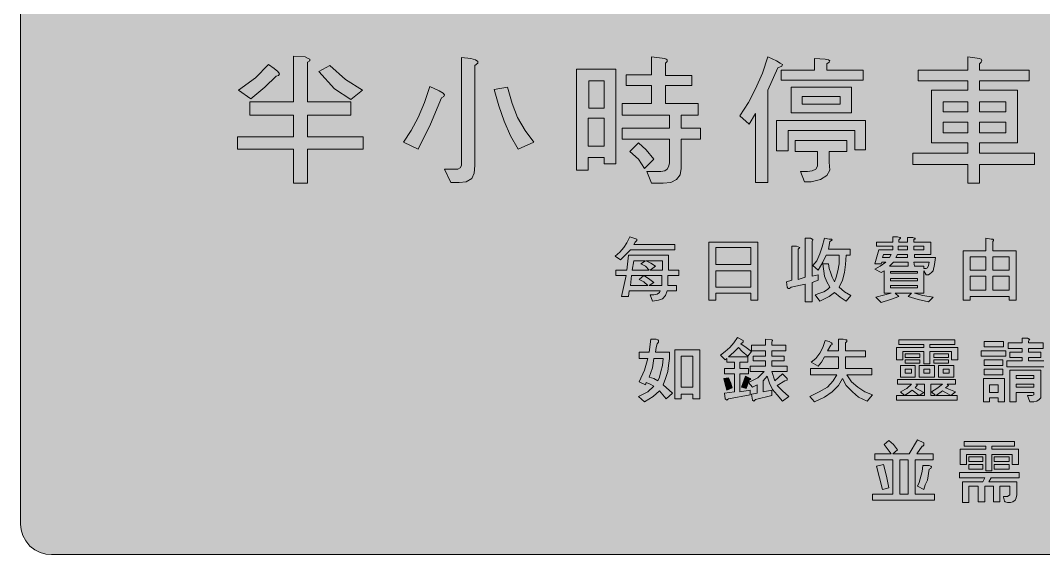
# Model space of a CAD drawing. Header units: metres. Extents: x 10 to 559, y 12 to 260.
# Drawn here: x 10.3 to 247.8, y 11.9 to 135.9 of the extents above; entities that cross this region are included whole.
import ezdxf

# ---------------------------------------------------------------- set-up
doc = ezdxf.new("R2010")
doc.units = ezdxf.units.M
doc.layers.add('FILL_BLACK_000000', color=7, linetype='Continuous', true_color=0x000000)
doc.layers.add('FILL_YELLOW_FFFF00', color=7, linetype='Continuous', true_color=0xffff00)

msp = doc.modelspace()

# ---------------------------------------------------------------- hatches: boundary and pattern name
at = {"layer": 'FILL_BLACK_000000', "true_color": 0x000000}
h = msp.add_hatch(color=7, dxfattribs=at)
h.dxf.hatch_style = 1
h.paths.add_polyline_path([(73.62, 127.62), (76.32, 127.44), (77.04, 127.08), (77.4, 126.9), (77.4, 126.54), (76.86, 126.18), (76.86, 117), (86.94, 117), (86.94, 113.94), (76.86, 113.94), (76.86, 108.9), (89.82, 108.9), (89.82, 106.02), (76.86, 106.02), (76.86, 98.1), (73.62, 98.1), (73.62, 106.02), (60.66, 106.02), (60.66, 108.9), (73.62, 108.9), (73.62, 113.94), (63.54, 113.94), (63.54, 117), (73.62, 117), (73.62, 127.62)])
h = msp.add_hatch(color=7, dxfattribs=at)
h.dxf.hatch_style = 1
h.paths.add_polyline_path([(115.92, 126.72), (116.46, 126.36), (116.46, 126), (115.74, 125.46), (115.74, 102.24), (115.56, 100.44), (115.02, 99.18), (113.76, 98.46), (112.14, 98.28), (110.16, 98.28), (108.72, 101.34), (111.78, 101.34), (112.32, 101.7), (112.68, 102.24), (112.68, 127.26), (114.84, 127.08), (115.92, 126.72)])
h = msp.add_hatch(color=7, dxfattribs=at)
h.dxf.hatch_style = 1
h.paths.add_polyline_path([(156.78, 120.78), (150.84, 120.78), (150.84, 123.3), (156.78, 123.3), (156.78, 127.44), (159.84, 127.08), (160.2, 126.9), (160.38, 126.72), (160.38, 126.36), (160.02, 126), (160.02, 123.12), (166.14, 123.12), (166.14, 120.78), (160.02, 120.78), (160.02, 116.64), (167.58, 116.64), (167.58, 113.94), (163.62, 113.94), (163.62, 110.88), (168.12, 110.88), (168.12, 108.36), (163.62, 108.36), (163.62, 101.52), (163.44, 100.08), (162.54, 99), (161.28, 98.28), (159.48, 98.1), (156.78, 98.1), (155.7, 100.8), (158.94, 100.8), (159.84, 100.98), (160.38, 101.34), (160.74, 101.88), (160.92, 102.78), (160.92, 108.36), (149.94, 108.36), (149.94, 110.88), (160.92, 110.88), (160.92, 113.94), (149.94, 113.94), (149.94, 116.64), (156.78, 116.64), (156.78, 120.78)])
h = msp.add_hatch(color=7, dxfattribs=at)
h.dxf.hatch_style = 1
h.paths.add_polyline_path([(186.66, 126), (187.2, 125.64), (187.02, 125.28), (186.12, 124.92), (183.78, 119.7), (183.78, 98.28), (180.9, 98.28), (180.9, 114.3), (179.46, 111.78), (177.3, 113.76), (179.28, 116.82), (180.9, 120.06), (182.52, 123.66), (183.78, 127.44), (185.76, 126.54), (186.66, 126)])
h = msp.add_hatch(color=7, dxfattribs=at)
h.dxf.hatch_style = 1
h.paths.add_polyline_path([(197.1, 126.9), (197.82, 126.72), (198.18, 126.54), (198, 126.18), (197.46, 125.82), (197.46, 124.38), (205.92, 124.38), (205.92, 122.04), (186.84, 122.04), (186.84, 124.38), (194.58, 124.38), (194.58, 127.08), (197.1, 126.9)])
h = msp.add_hatch(color=7, dxfattribs=at)
h.dxf.hatch_style = 1
h.paths.add_polyline_path([(233.46, 126.54), (233.28, 126.18), (232.92, 125.82), (232.92, 124.38), (244.44, 124.38), (244.44, 121.86), (232.92, 121.86), (232.92, 119.7), (241.74, 119.7), (241.74, 107.46), (232.92, 107.46), (232.92, 105.12), (245.7, 105.12), (245.7, 102.42), (232.92, 102.42), (232.92, 98.1), (230.22, 98.1), (230.22, 102.42), (217.44, 102.42), (217.44, 105.12), (230.22, 105.12), (230.22, 107.46), (221.76, 107.46), (221.76, 119.7), (230.22, 119.7), (230.22, 121.86), (218.7, 121.86), (218.7, 124.38), (230.22, 124.38), (230.22, 127.44), (232.92, 127.08), (233.28, 126.9), (233.46, 126.54)])
h.paths.add_polyline_path([(230.22, 114.66), (230.22, 117), (224.46, 117), (224.46, 114.66), (230.22, 114.66)], flags=16)
h.paths.add_polyline_path([(224.46, 109.8), (230.22, 109.8), (230.22, 112.32), (224.46, 112.32), (224.46, 109.8)], flags=16)
h.paths.add_polyline_path([(232.92, 117), (232.92, 114.66), (239.04, 114.66), (239.04, 117), (232.92, 117)], flags=16)
h.paths.add_polyline_path([(239.04, 112.32), (232.92, 112.32), (232.92, 109.8), (239.04, 109.8), (239.04, 112.32)], flags=16)
h = msp.add_hatch(color=7, dxfattribs=at)
h.dxf.hatch_style = 1
h.paths.add_polyline_path([(70.02, 124.02), (70.38, 123.48), (70.2, 123.12), (69.66, 122.94), (66.96, 120.42), (63.72, 117.72), (60.84, 119.7), (64.8, 122.58), (67.86, 125.64), (69.12, 124.74), (70.02, 124.02)])
h = msp.add_hatch(color=7, dxfattribs=at)
h.dxf.hatch_style = 1
h.paths.add_polyline_path([(85.68, 122.22), (89.64, 119.7), (86.94, 117.54), (83.16, 120.06), (79.56, 124.02), (82.08, 125.46), (85.68, 122.22)])
h = msp.add_hatch(color=7, dxfattribs=at)
h.dxf.hatch_style = 1
h.paths.add_polyline_path([(145.8, 102.6), (145.8, 104.04), (142.02, 104.04), (142.02, 101.16), (139.32, 101.16), (139.32, 124.56), (148.5, 124.56), (148.5, 102.6), (145.8, 102.6)])
h.paths.add_polyline_path([(142.2, 121.86), (142.2, 115.56), (145.8, 115.56), (145.8, 121.86), (142.2, 121.86)], flags=16)
h.paths.add_polyline_path([(145.8, 113.22), (142.02, 113.22), (142.02, 106.74), (145.8, 106.74), (145.8, 113.22)], flags=16)
h = msp.add_hatch(color=7, dxfattribs=at)
h.dxf.hatch_style = 1
h.paths.add_polyline_path([(100.98, 110.34), (102.6, 113.4), (104.04, 116.82), (105.3, 120.6), (107.46, 119.52), (108.36, 118.98), (108.72, 118.62), (108.54, 118.26), (108, 117.9), (105.48, 111.78), (102.6, 106.02), (99.18, 107.64), (100.98, 110.34)])
h = msp.add_hatch(color=7, dxfattribs=at)
h.dxf.hatch_style = 1
h.paths.add_polyline_path([(124.02, 109.08), (122.58, 112.5), (121.32, 116.1), (120.24, 119.88), (123.3, 120.42), (124.38, 116.64), (125.64, 113.4), (127.44, 110.34), (129.42, 107.64), (125.82, 106.02), (124.02, 109.08)])
h = msp.add_hatch(color=7, dxfattribs=at)
h.dxf.hatch_style = 1
h.paths.add_polyline_path([(203.22, 114.48), (189.18, 114.48), (189.18, 120.42), (203.22, 120.42), (203.22, 114.48)])
h.paths.add_polyline_path([(200.52, 118.26), (191.7, 118.26), (191.7, 116.46), (200.52, 116.46), (200.52, 118.26)], flags=16)
h = msp.add_hatch(color=7, dxfattribs=at)
h.dxf.hatch_style = 1
h.paths.add_polyline_path([(206.46, 112.68), (206.46, 105.84), (203.94, 105.84), (203.94, 110.34), (188.46, 110.34), (188.46, 105.66), (185.76, 105.66), (185.76, 112.68), (206.46, 112.68)])
h = msp.add_hatch(color=7, dxfattribs=at)
h.dxf.hatch_style = 1
h.paths.add_polyline_path([(155.52, 105.84), (157.32, 103.68), (155.16, 101.52), (153.72, 103.68), (151.74, 105.48), (153.72, 107.46), (155.52, 105.84)])
h = msp.add_hatch(color=7, dxfattribs=at)
h.dxf.hatch_style = 1
h.paths.add_polyline_path([(202.14, 108), (202.14, 105.48), (198, 105.48), (198, 102.96), (198.18, 101.16), (197.46, 99.9), (196.02, 99), (193.86, 98.46), (192.24, 98.46), (191.34, 100.8), (192.96, 100.8), (194.04, 100.98), (194.94, 101.34), (195.3, 102.06), (195.3, 105.48), (190.08, 105.48), (190.08, 108), (202.14, 108)])
h = msp.add_hatch(color=7, dxfattribs=at)
h.dxf.hatch_style = 1
h.paths.add_polyline_path([(149.4, 82.08), (150.3, 83.16), (151.02, 84.24), (151.74, 85.68), (153.36, 85.14), (153.36, 84.78), (153, 84.42), (152.64, 83.88), (162.18, 83.88), (162.18, 82.62), (151.92, 82.62), (149.58, 80.28), (148.32, 81.18), (149.4, 82.08)])
h = msp.add_hatch(color=7, dxfattribs=at)
h.dxf.hatch_style = 1
h.paths.add_polyline_path([(216.18, 85.5), (217.44, 85.5), (217.8, 85.32), (217.98, 85.32), (217.98, 85.14), (217.62, 85.14), (217.62, 84.42), (221.58, 84.42), (221.58, 81.54), (217.8, 81.54), (217.8, 80.82), (222.66, 80.82), (222.48, 79.2), (222.12, 77.76), (221.76, 77.4), (221.4, 77.04), (221.04, 76.86), (220.5, 76.86), (219.96, 77.76), (219.96, 72.54), (217.8, 72.54), (219.78, 72), (222.12, 71.64), (221.04, 70.56), (218.7, 71.1), (216.36, 71.82), (217.08, 72.54), (213.3, 72.54), (214.2, 71.82), (212.22, 71.1), (210.06, 70.38), (208.8, 71.64), (212.4, 72.54), (210.78, 72.54), (210.78, 77.76), (210.06, 77.4), (208.62, 78.12), (209.88, 78.84), (211.14, 79.74), (210.24, 79.74), (210.06, 79.38), (208.62, 79.38), (209.52, 82.62), (212.76, 82.62), (212.76, 83.52), (208.98, 83.52), (208.98, 84.42), (212.76, 84.42), (212.76, 85.68), (213.84, 85.68), (214.38, 85.5), (214.56, 85.5), (214.56, 85.32), (214.2, 84.96), (214.2, 84.42), (216.18, 84.42), (216.18, 85.5)])
h.paths.add_polyline_path([(210.6, 81.54), (210.42, 80.82), (212.04, 80.82), (212.4, 81.54), (210.6, 81.54)], flags=16)
h.paths.add_polyline_path([(216.18, 82.62), (216.18, 83.52), (214.02, 83.52), (214.02, 82.62), (216.18, 82.62)], flags=16)
h.paths.add_polyline_path([(216.18, 80.82), (216.18, 81.54), (213.84, 81.54), (213.48, 80.82), (216.18, 80.82)], flags=16)
h.paths.add_polyline_path([(217.62, 83.52), (217.62, 82.62), (219.96, 82.62), (219.96, 83.52), (217.62, 83.52)], flags=16)
h.paths.add_polyline_path([(218.52, 77.58), (212.22, 77.58), (212.22, 77.22), (218.52, 77.22), (218.52, 77.58)], flags=16)
h.paths.add_polyline_path([(216.36, 79.74), (212.94, 79.74), (212.04, 78.84), (216.36, 78.84), (216.36, 79.74)], flags=16)
h.paths.add_polyline_path([(220.86, 78.48), (221.04, 79.02), (221.22, 79.74), (217.62, 79.74), (217.8, 78.84), (219.96, 78.84), (219.96, 78.3), (220.5, 78.3), (220.86, 78.48)], flags=16)
h.paths.add_polyline_path([(212.22, 75.96), (212.22, 75.42), (218.52, 75.42), (218.52, 75.96), (212.22, 75.96)], flags=16)
h.paths.add_polyline_path([(218.52, 74.34), (212.22, 74.34), (212.22, 73.8), (218.52, 73.8), (218.52, 74.34)], flags=16)
h = msp.add_hatch(color=7, dxfattribs=at)
h.dxf.hatch_style = 1
h.paths.add_polyline_path([(181.44, 70.92), (179.82, 70.92), (179.82, 72.54), (171.72, 72.54), (171.72, 70.92), (170.1, 70.92), (170.1, 84.42), (181.44, 84.42), (181.44, 70.92)])
h.paths.add_polyline_path([(171.72, 77.76), (171.72, 73.98), (179.82, 73.98), (179.82, 77.76), (171.72, 77.76)], flags=16)
h.paths.add_polyline_path([(179.82, 83.16), (171.72, 83.16), (171.72, 79.2), (179.82, 79.2), (179.82, 83.16)], flags=16)
h = msp.add_hatch(color=7, dxfattribs=at)
h.dxf.hatch_style = 1
h.paths.add_polyline_path([(189.36, 75.6), (189.36, 83.52), (190.44, 83.52), (190.8, 83.34), (191.16, 83.16), (190.98, 82.98), (190.8, 82.8), (190.8, 75.78), (192.42, 76.32), (192.42, 85.32), (193.68, 85.32), (194.04, 85.14), (194.22, 85.14), (194.22, 84.96), (194.04, 84.6), (194.04, 76.5), (195.48, 76.86), (195.48, 75.6), (194.04, 75.06), (194.04, 70.56), (192.42, 70.56), (192.42, 74.7), (189.18, 73.98), (188.82, 73.62), (188.46, 73.62), (188.28, 73.98), (188.1, 75.24), (189.36, 75.6)])
h = msp.add_hatch(color=7, dxfattribs=at)
h.dxf.hatch_style = 1
h.paths.add_polyline_path([(195.12, 80.1), (195.84, 81.72), (196.38, 83.34), (196.92, 85.32), (198, 85.14), (198.54, 85.14), (198.72, 84.96), (198.54, 84.78), (198.18, 84.6), (197.82, 82.8), (202.86, 82.8), (202.86, 81.36), (201.96, 81.36), (201.78, 79.2), (201.6, 77.4), (201.06, 75.6), (200.34, 73.98), (201.6, 72.9), (203.04, 72), (201.96, 70.74), (200.52, 71.64), (199.26, 72.72), (198, 71.82), (195.84, 70.74), (194.76, 72.18), (195.84, 72.54), (196.74, 72.9), (197.64, 73.44), (198.18, 73.98), (197.46, 75.24), (196.92, 76.5), (196.56, 79.38), (197.82, 79.38), (198, 78.3), (198.36, 77.22), (198.72, 76.32), (199.26, 75.24), (199.62, 76.32), (199.98, 77.76), (200.34, 79.38), (200.34, 81.36), (197.28, 81.36), (196.56, 79.74), (195.48, 77.94), (194.22, 79.02), (195.12, 80.1)])
h = msp.add_hatch(color=7, dxfattribs=at)
h.dxf.hatch_style = 1
h.paths.add_polyline_path([(236.16, 84.96), (236.16, 84.78), (235.98, 84.6), (235.98, 82.44), (241.38, 82.44), (241.38, 70.92), (239.76, 70.92), (239.76, 71.82), (230.76, 71.82), (230.76, 70.92), (229.14, 70.92), (229.14, 82.44), (234.36, 82.44), (234.36, 85.32), (235.62, 85.14), (235.98, 85.14), (236.16, 84.96)])
h.paths.add_polyline_path([(234.36, 77.94), (234.36, 81), (230.76, 81), (230.76, 77.94), (234.36, 77.94)], flags=16)
h.paths.add_polyline_path([(235.98, 77.94), (239.76, 77.94), (239.76, 81), (235.98, 81), (235.98, 77.94)], flags=16)
h.paths.add_polyline_path([(230.76, 76.5), (230.76, 73.26), (234.36, 73.26), (234.36, 76.5), (230.76, 76.5)], flags=16)
h.paths.add_polyline_path([(239.76, 76.5), (235.98, 76.5), (235.98, 73.26), (239.76, 73.26), (239.76, 76.5)], flags=16)
h = msp.add_hatch(color=7, dxfattribs=at)
h.dxf.hatch_style = 1
h.paths.add_polyline_path([(163.08, 77.94), (163.08, 76.68), (160.56, 76.68), (160.56, 74.34), (162.54, 74.34), (162.54, 73.08), (160.38, 73.08), (160.02, 72), (159.3, 71.28), (158.4, 70.92), (156.96, 70.74), (156.42, 72.18), (157.32, 72.18), (158.04, 72.36), (158.58, 72.72), (158.76, 73.08), (151.56, 73.08), (151.38, 71.82), (149.76, 71.82), (150.84, 76.68), (148.5, 76.68), (148.5, 77.94), (151.02, 77.94), (151.38, 81.36), (160.74, 81.36), (160.74, 77.94), (163.08, 77.94)])
h.paths.add_polyline_path([(159.3, 80.1), (155.52, 80.1), (156.6, 79.56), (157.68, 78.84), (156.42, 77.94), (159.3, 77.94), (159.3, 80.1)], flags=16)
h.paths.add_polyline_path([(155.34, 80.1), (152.64, 80.1), (152.28, 77.94), (156.24, 77.94), (155.34, 78.84), (154.26, 79.38), (155.34, 80.1)], flags=16)
h.paths.add_polyline_path([(156.24, 74.34), (159.12, 74.34), (159.12, 76.68), (154.98, 76.68), (156.06, 75.96), (157.32, 75.06), (156.24, 74.34)], flags=16)
h.paths.add_polyline_path([(152.1, 76.68), (151.92, 74.34), (155.88, 74.34), (154.98, 75.24), (153.9, 75.78), (154.98, 76.68), (152.1, 76.68)], flags=16)
h = msp.add_hatch(color=7, dxfattribs=at)
h.dxf.hatch_style = 1
h.paths.add_polyline_path([(156.24, 58.86), (156.6, 61.92), (157.86, 61.92), (158.22, 61.74), (158.4, 61.56), (158.4, 61.2), (158.04, 60.84), (157.86, 59.94), (157.68, 58.86), (160.92, 58.86), (160.92, 57.42), (160.74, 55.8), (160.56, 54.36), (160.02, 52.74), (159.48, 51.3), (161.64, 49.32), (160.2, 48.06), (158.58, 49.86), (157.14, 48.6), (155.16, 47.34), (153.72, 48.6), (155.88, 49.68), (157.32, 50.94), (156.42, 51.48), (155.52, 51.84), (155.34, 51.3), (153.9, 52.02), (155.16, 54.72), (155.88, 57.42), (153.9, 57.42), (153.9, 58.86), (156.24, 58.86)])
h.paths.add_polyline_path([(156.24, 53.1), (157.32, 52.74), (158.22, 52.2), (158.58, 53.1), (158.94, 54.36), (159.3, 55.8), (159.48, 57.42), (157.32, 57.42), (156.96, 55.26), (156.24, 53.1)], flags=16)
h = msp.add_hatch(color=7, dxfattribs=at)
h.dxf.hatch_style = 1
h.paths.add_polyline_path([(173.88, 59.04), (174.96, 59.94), (175.86, 61.02), (176.76, 62.28), (178.02, 61.56), (178.02, 61.2), (177.84, 61.02), (177.48, 60.84), (178.74, 59.94), (180, 59.04), (179.1, 57.96), (177.84, 59.04), (176.94, 59.94), (175.86, 58.86), (174.6, 57.78), (179.1, 57.78), (179.1, 56.52), (177.3, 56.52), (177.3, 55.08), (179.28, 55.08), (179.28, 53.82), (177.3, 53.82), (177.3, 49.68), (179.64, 50.04), (179.64, 48.96), (174.6, 48.06), (174.42, 47.88), (174.24, 47.7), (173.88, 48.06), (173.7, 49.32), (176.04, 49.68), (176.04, 53.82), (173.7, 53.82), (173.7, 55.08), (176.04, 55.08), (176.04, 56.52), (174.24, 56.52), (174.24, 57.42), (173.88, 57.06), (172.8, 58.14), (173.88, 59.04)])
h = msp.add_hatch(color=7, dxfattribs=at)
h.dxf.hatch_style = 1
h.paths.add_polyline_path([(183.24, 60.48), (183.24, 61.92), (184.68, 61.74), (184.86, 61.56), (184.68, 61.2), (184.68, 60.48), (187.92, 60.48), (187.92, 59.22), (184.68, 59.22), (184.68, 57.96), (187.56, 57.96), (187.56, 56.88), (184.68, 56.88), (184.68, 55.62), (188.28, 55.62), (188.28, 54.36), (184.68, 54.36), (185.4, 52.2), (187.2, 53.82), (188.28, 52.74), (188.28, 52.38), (187.74, 52.2), (185.94, 51.12), (187.2, 49.86), (188.64, 48.6), (187.2, 47.52), (185.94, 48.96), (184.86, 50.22), (184.14, 51.66), (183.6, 53.28), (182.7, 52.2), (182.7, 49.68), (184.68, 50.04), (184.68, 48.78), (180.9, 47.88), (180.54, 47.52), (180.18, 47.7), (180, 49.14), (181.26, 49.32), (181.26, 51.3), (180.18, 50.76), (179.28, 51.84), (180.36, 52.38), (181.44, 52.92), (182.88, 54.36), (179.64, 54.36), (179.64, 55.62), (183.24, 55.62), (183.24, 56.88), (180.36, 56.88), (180.36, 57.96), (183.24, 57.96), (183.24, 59.22), (180, 59.22), (180, 60.48), (183.24, 60.48)])
h = msp.add_hatch(color=7, dxfattribs=at)
h.dxf.hatch_style = 1
h.paths.add_polyline_path([(198.54, 61.02), (198.72, 60.84), (198.72, 60.66), (198.36, 60.48), (197.64, 59.22), (200.16, 59.22), (200.16, 61.92), (201.24, 61.92), (201.78, 61.74), (202.14, 61.74), (202.14, 61.38), (201.78, 61.02), (201.78, 59.22), (206.46, 59.22), (206.46, 57.78), (201.78, 57.78), (201.78, 55.08), (207.9, 55.08), (207.9, 53.64), (202.14, 53.64), (203.22, 52.02), (204.66, 50.76), (206.28, 49.68), (208.08, 48.96), (206.82, 47.52), (204.84, 48.42), (203.4, 49.68), (201.96, 51.12), (201.06, 52.74), (200.16, 51.12), (198.72, 49.68), (196.92, 48.42), (194.58, 47.34), (193.5, 48.6), (195.66, 49.68), (197.64, 50.76), (198.9, 52.2), (199.8, 53.64), (193.68, 53.64), (193.68, 55.08), (200.16, 55.08), (200.16, 57.78), (196.92, 57.78), (196.2, 56.52), (195.48, 55.62), (193.86, 56.52), (194.94, 57.42), (195.84, 58.68), (196.56, 59.94), (197.1, 61.56), (198, 61.38), (198.54, 61.02)])
h = msp.add_hatch(color=7, dxfattribs=at)
h.dxf.hatch_style = 1
h.paths.add_polyline_path([(239.58, 61.02), (242.82, 61.02), (242.82, 62.1), (244.08, 62.1), (244.44, 61.92), (244.62, 61.92), (244.44, 61.74), (244.26, 61.38), (244.26, 61.02), (247.68, 61.02), (247.68, 59.76), (244.26, 59.76), (244.26, 58.86), (247.14, 58.86), (247.14, 57.6), (244.26, 57.6), (244.26, 56.88), (247.86, 56.88), (247.86, 55.44), (239.22, 55.44), (239.22, 56.88), (242.82, 56.88), (242.82, 57.6), (239.94, 57.6), (239.94, 58.86), (242.82, 58.86), (242.82, 59.76), (239.58, 59.76), (239.58, 61.02)])
h = msp.add_hatch(color=7, dxfattribs=at)
h.dxf.hatch_style = 1
h.paths.add_polyline_path([(167.94, 59.4), (167.94, 48.06), (166.32, 48.06), (166.32, 49.14), (163.62, 49.14), (163.62, 48.06), (162.18, 48.06), (162.18, 59.4), (167.94, 59.4)])
h.paths.add_polyline_path([(166.32, 57.96), (163.62, 57.96), (163.62, 50.76), (166.32, 50.76), (166.32, 57.96)], flags=16)
h = msp.add_hatch(color=7, dxfattribs=at)
h.dxf.hatch_style = 1
h.paths.add_polyline_path([(227.16, 61.74), (227.16, 60.66), (221.4, 60.66), (221.4, 59.94), (227.88, 59.94), (227.88, 57.06), (226.44, 57.06), (226.44, 59.04), (221.4, 59.04), (221.4, 56.16), (219.96, 56.16), (219.96, 59.04), (215.1, 59.04), (215.1, 57.06), (213.66, 57.06), (213.66, 59.94), (219.96, 59.94), (219.96, 60.66), (214.2, 60.66), (214.2, 61.74), (227.16, 61.74)])
h = msp.add_hatch(color=7, dxfattribs=at)
h.dxf.hatch_style = 1
h.paths.add_polyline_path([(238.5, 61.38), (238.5, 60.12), (234, 60.12), (234, 61.38), (238.5, 61.38)])
h = msp.add_hatch(color=7, dxfattribs=at)
h.dxf.hatch_style = 1
h.paths.add_polyline_path([(219.06, 58.5), (219.06, 57.6), (215.64, 57.6), (215.64, 58.5), (219.06, 58.5)])
h = msp.add_hatch(color=7, dxfattribs=at)
h.dxf.hatch_style = 1
h.paths.add_polyline_path([(219.06, 57.06), (219.06, 56.34), (215.64, 56.34), (215.64, 57.06), (219.06, 57.06)])
h = msp.add_hatch(color=7, dxfattribs=at)
h.dxf.hatch_style = 1
h.paths.add_polyline_path([(225.72, 58.5), (225.72, 57.6), (222.3, 57.6), (222.3, 58.5), (225.72, 58.5)])
h = msp.add_hatch(color=7, dxfattribs=at)
h.dxf.hatch_style = 1
h.paths.add_polyline_path([(225.72, 57.06), (225.72, 56.34), (222.3, 56.34), (222.3, 57.06), (225.72, 57.06)])
h = msp.add_hatch(color=7, dxfattribs=at)
h.dxf.hatch_style = 1
h.paths.add_polyline_path([(239.04, 59.22), (239.04, 57.96), (233.28, 57.96), (233.28, 59.22), (239.04, 59.22)])
h = msp.add_hatch(color=7, dxfattribs=at)
h.dxf.hatch_style = 1
h.paths.add_polyline_path([(238.32, 57.06), (238.32, 55.8), (234, 55.8), (234, 57.06), (238.32, 57.06)])
h = msp.add_hatch(color=7, dxfattribs=at)
h.dxf.hatch_style = 1
h.paths.add_polyline_path([(217.98, 53.1), (214.56, 53.1), (214.56, 55.8), (217.98, 55.8), (217.98, 53.1)])
h.paths.add_polyline_path([(217.08, 54.9), (215.64, 54.9), (215.64, 54), (217.08, 54), (217.08, 54.9)], flags=16)
h = msp.add_hatch(color=7, dxfattribs=at)
h.dxf.hatch_style = 1
h.paths.add_polyline_path([(222.48, 53.1), (218.88, 53.1), (218.88, 55.8), (222.48, 55.8), (222.48, 53.1)])
h.paths.add_polyline_path([(221.4, 54.9), (219.96, 54.9), (219.96, 54), (221.4, 54), (221.4, 54.9)], flags=16)
h = msp.add_hatch(color=7, dxfattribs=at)
h.dxf.hatch_style = 1
h.paths.add_polyline_path([(226.98, 53.1), (223.38, 53.1), (223.38, 55.8), (226.98, 55.8), (226.98, 53.1)])
h.paths.add_polyline_path([(225.9, 54.9), (224.46, 54.9), (224.46, 54), (225.9, 54), (225.9, 54.9)], flags=16)
h = msp.add_hatch(color=7, dxfattribs=at)
h.dxf.hatch_style = 1
h.paths.add_polyline_path([(238.32, 54.9), (238.32, 53.64), (234, 53.64), (234, 54.9), (238.32, 54.9)])
h = msp.add_hatch(color=7, dxfattribs=at)
h.dxf.hatch_style = 1
h.paths.add_polyline_path([(247.14, 48.24), (246.78, 47.88), (246.24, 47.52), (245.52, 47.34), (244.62, 47.34), (244.08, 48.78), (245.16, 48.78), (245.52, 48.96), (245.52, 49.5), (241.38, 49.5), (241.38, 47.34), (239.94, 47.34), (239.94, 54.72), (247.14, 54.72), (247.14, 48.24)])
h.paths.add_polyline_path([(241.38, 53.46), (241.38, 52.74), (245.52, 52.74), (245.52, 53.46), (241.38, 53.46)], flags=16)
h.paths.add_polyline_path([(245.52, 51.48), (241.38, 51.48), (241.38, 50.76), (245.52, 50.76), (245.52, 51.48)], flags=16)
h = msp.add_hatch(color=7, dxfattribs=at)
h.dxf.hatch_style = 1
h.paths.add_polyline_path([(175.14, 51.66), (175.5, 50.58), (174.24, 50.04), (173.88, 51.48), (173.52, 52.74), (174.6, 52.92), (175.14, 51.66)])
h = msp.add_hatch(color=7, dxfattribs=at)
h.dxf.hatch_style = 1
h.paths.add_polyline_path([(178.56, 53.28), (179.64, 52.74), (179.82, 52.56), (179.46, 52.38), (178.74, 50.4), (177.66, 50.76), (178.56, 53.28)])
h = msp.add_hatch(color=7, dxfattribs=at)
h.dxf.hatch_style = 1
h.paths.add_polyline_path([(227.7, 47.7), (213.66, 47.7), (213.66, 48.78), (215.46, 48.78), (214.56, 49.68), (216, 50.4), (217.08, 51.48), (213.84, 51.48), (213.84, 52.56), (227.34, 52.56), (227.34, 51.48), (225.36, 51.48), (225.72, 51.12), (225, 50.58), (227.34, 49.68), (226.26, 48.78), (227.7, 48.78), (227.7, 47.7)])
h.paths.add_polyline_path([(218.88, 48.78), (217.26, 50.04), (216.36, 49.32), (215.46, 48.78), (218.88, 48.78)], flags=16)
h.paths.add_polyline_path([(220.14, 48.78), (220.14, 51.48), (218.16, 51.48), (218.52, 51.3), (217.98, 50.58), (219.96, 49.5), (218.88, 48.78), (220.14, 48.78)], flags=16)
h.paths.add_polyline_path([(224.28, 49.86), (222.84, 48.78), (226.26, 48.78), (224.28, 49.86)], flags=16)
h.paths.add_polyline_path([(223.02, 50.4), (224.28, 51.48), (221.58, 51.48), (221.58, 48.78), (222.66, 48.78), (221.76, 49.68), (223.02, 50.4)], flags=16)
h = msp.add_hatch(color=7, dxfattribs=at)
h.dxf.hatch_style = 1
h.paths.add_polyline_path([(238.68, 52.74), (238.68, 47.34), (237.24, 47.34), (237.24, 48.24), (235.26, 48.24), (235.26, 47.34), (233.82, 47.34), (233.82, 52.74), (238.68, 52.74)])
h.paths.add_polyline_path([(237.24, 51.3), (235.26, 51.3), (235.26, 49.5), (237.24, 49.5), (237.24, 51.3)], flags=16)
h = msp.add_hatch(color=7, dxfattribs=at)
h.dxf.hatch_style = 1
h.paths.add_polyline_path([(210.78, 37.44), (211.86, 38.34), (212.94, 37.44), (213.84, 36.18), (212.76, 35.28), (216.54, 35.28), (218.52, 38.52), (219.96, 37.8), (219.96, 37.26), (219.78, 37.08), (219.6, 37.08), (218.34, 35.28), (222.12, 35.28), (222.12, 33.84), (217.98, 33.84), (217.98, 25.92), (222.48, 25.92), (222.48, 24.48), (208.08, 24.48), (208.08, 25.92), (212.76, 25.92), (212.76, 33.84), (208.62, 33.84), (208.62, 35.28), (212.4, 35.28), (210.78, 37.44)])
h.paths.add_polyline_path([(216.36, 33.84), (214.38, 33.84), (214.38, 25.92), (216.36, 25.92), (216.36, 33.84)], flags=16)
h = msp.add_hatch(color=7, dxfattribs=at)
h.dxf.hatch_style = 1
h.paths.add_polyline_path([(241.92, 36.36), (241.92, 32.76), (240.48, 32.76), (240.48, 35.1), (235.8, 35.1), (235.8, 31.32), (234.36, 31.32), (234.36, 35.1), (229.86, 35.1), (229.86, 32.76), (228.42, 32.76), (228.42, 36.36), (234.36, 36.36), (234.36, 37.08), (229.32, 37.08), (229.32, 38.16), (241.02, 38.16), (241.02, 37.08), (235.8, 37.08), (235.8, 36.36), (241.92, 36.36)])
h = msp.add_hatch(color=7, dxfattribs=at)
h.dxf.hatch_style = 1
h.paths.add_polyline_path([(233.64, 34.56), (233.64, 33.48), (230.4, 33.48), (230.4, 34.56), (233.64, 34.56)])
h = msp.add_hatch(color=7, dxfattribs=at)
h.dxf.hatch_style = 1
h.paths.add_polyline_path([(239.76, 34.56), (239.76, 33.48), (236.34, 33.48), (236.34, 34.56), (239.76, 34.56)])
h = msp.add_hatch(color=7, dxfattribs=at)
h.dxf.hatch_style = 1
h.paths.add_polyline_path([(211.32, 30.06), (211.86, 27.36), (210.42, 27), (208.98, 32.4), (210.6, 32.76), (211.32, 30.06)])
h = msp.add_hatch(color=7, dxfattribs=at)
h.dxf.hatch_style = 1
h.paths.add_polyline_path([(218.88, 28.62), (219.6, 31.14), (219.78, 32.58), (221.22, 32.58), (221.58, 32.4), (221.76, 32.22), (221.58, 31.86), (221.22, 31.68), (220.86, 29.16), (220.32, 28.08), (219.96, 27), (218.52, 27.72), (218.88, 28.62)])
h = msp.add_hatch(color=7, dxfattribs=at)
h.dxf.hatch_style = 1
h.paths.add_polyline_path([(242.1, 29.7), (235.62, 29.7), (235.08, 28.8), (241.56, 28.8), (241.56, 25.74), (241.38, 25.02), (241.2, 24.48), (240.66, 24.12), (240.12, 23.94), (239.4, 23.94), (238.86, 24.12), (238.68, 24.3), (238.5, 25.2), (238.5, 25.38), (239.4, 25.38), (239.94, 25.74), (239.94, 27.72), (237.6, 27.72), (237.6, 24.12), (236.16, 24.12), (236.16, 27.72), (234.18, 27.72), (234.18, 24.12), (232.56, 24.12), (232.56, 27.72), (230.4, 27.72), (230.4, 23.94), (228.96, 23.94), (228.96, 28.8), (233.64, 28.8), (234.18, 29.7), (228.24, 29.7), (228.24, 30.96), (242.1, 30.96), (242.1, 29.7)])
h = msp.add_hatch(color=7, dxfattribs=at)
h.dxf.hatch_style = 1
h.paths.add_polyline_path([(233.64, 32.76), (233.64, 31.68), (230.4, 31.68), (230.4, 32.76), (233.64, 32.76)])
h = msp.add_hatch(color=7, dxfattribs=at)
h.dxf.hatch_style = 1
h.paths.add_polyline_path([(239.76, 32.76), (239.76, 31.68), (236.34, 31.68), (236.34, 32.76), (239.76, 32.76)])
at = {"layer": 'FILL_YELLOW_FFFF00', "true_color": 0xffff00}
h = msp.add_hatch(color=7, dxfattribs=at)
h.dxf.hatch_style = 1
h.paths.add_polyline_path([(553.87, 259.76), (555.21, 259.31), (556.42, 258.63), (557.46, 257.76), (558.3, 256.72), (558.92, 255.51), (559.31, 254.17), (559.44, 252.72), (559.44, 18.9), (559.4, 17.64), (559.08, 16.38), (558.41, 15.05), (557.46, 13.86), (556.32, 12.94), (555.08, 12.33), (553.76, 11.99), (552.42, 11.88), (17.46, 11.88), (16.12, 11.99), (14.81, 12.33), (13.56, 12.94), (12.42, 13.86), (11.48, 15.03), (10.8, 16.31), (10.4, 17.63), (10.26, 18.9), (10.26, 252.72), (10.4, 254.07), (10.8, 255.42), (11.48, 256.66), (12.42, 257.76), (13.52, 258.7), (14.76, 259.38), (16.11, 259.78), (17.46, 259.92), (552.42, 259.92), (553.87, 259.76)])

# ---------------------------------------------------------------- linework, layer by layer
at = {"layer": 'FILL_BLACK_000000', "lineweight": 0, "true_color": 0x000000}
for points in [[(73.62, 127.62), (76.32, 127.44), (77.04, 127.08), (77.4, 126.9), (77.4, 126.54), (76.86, 126.18), (76.86, 117), (86.94, 117), (86.94, 113.94), (76.86, 113.94), (76.86, 108.9), (89.82, 108.9), (89.82, 106.02), (76.86, 106.02), (76.86, 98.1), (73.62, 98.1), (73.62, 106.02), (60.66, 106.02), (60.66, 108.9), (73.62, 108.9), (73.62, 113.94), (63.54, 113.94), (63.54, 117), (73.62, 117)], [(115.92, 126.72), (116.46, 126.36), (116.46, 126), (115.74, 125.46), (115.74, 102.24), (115.56, 100.44), (115.02, 99.18), (113.76, 98.46), (112.14, 98.28), (110.16, 98.28), (108.72, 101.34), (111.78, 101.34), (112.32, 101.7), (112.68, 102.24), (112.68, 127.26), (114.84, 127.08)], [(156.78, 120.78), (150.84, 120.78), (150.84, 123.3), (156.78, 123.3), (156.78, 127.44), (159.84, 127.08), (160.2, 126.9), (160.38, 126.72), (160.38, 126.36), (160.02, 126), (160.02, 123.12), (166.14, 123.12), (166.14, 120.78), (160.02, 120.78), (160.02, 116.64), (167.58, 116.64), (167.58, 113.94), (163.62, 113.94), (163.62, 110.88), (168.12, 110.88), (168.12, 108.36), (163.62, 108.36), (163.62, 101.52), (163.44, 100.08), (162.54, 99), (161.28, 98.28), (159.48, 98.1), (156.78, 98.1), (155.7, 100.8), (158.94, 100.8), (159.84, 100.98), (160.38, 101.34), (160.74, 101.88), (160.92, 102.78), (160.92, 108.36), (149.94, 108.36), (149.94, 110.88), (160.92, 110.88), (160.92, 113.94), (149.94, 113.94), (149.94, 116.64), (156.78, 116.64)], [(186.66, 126), (187.2, 125.64), (187.02, 125.28), (186.12, 124.92), (183.78, 119.7), (183.78, 98.28), (180.9, 98.28), (180.9, 114.3), (179.46, 111.78), (177.3, 113.76), (179.28, 116.82), (180.9, 120.06), (182.52, 123.66), (183.78, 127.44), (185.76, 126.54)], [(197.1, 126.9), (197.82, 126.72), (198.18, 126.54), (198, 126.18), (197.46, 125.82), (197.46, 124.38), (205.92, 124.38), (205.92, 122.04), (186.84, 122.04), (186.84, 124.38), (194.58, 124.38), (194.58, 127.08)], [(233.46, 126.54), (233.28, 126.18), (232.92, 125.82), (232.92, 124.38), (244.44, 124.38), (244.44, 121.86), (232.92, 121.86), (232.92, 119.7), (241.74, 119.7), (241.74, 107.46), (232.92, 107.46), (232.92, 105.12), (245.7, 105.12), (245.7, 102.42), (232.92, 102.42), (232.92, 98.1), (230.22, 98.1), (230.22, 102.42), (217.44, 102.42), (217.44, 105.12), (230.22, 105.12), (230.22, 107.46), (221.76, 107.46), (221.76, 119.7), (230.22, 119.7), (230.22, 121.86), (218.7, 121.86), (218.7, 124.38), (230.22, 124.38), (230.22, 127.44), (232.92, 127.08), (233.28, 126.9)], [(70.02, 124.02), (70.38, 123.48), (70.2, 123.12), (69.66, 122.94), (66.96, 120.42), (63.72, 117.72), (60.84, 119.7), (64.8, 122.58), (67.86, 125.64), (69.12, 124.74)], [(85.68, 122.22), (89.64, 119.7), (86.94, 117.54), (83.16, 120.06), (79.56, 124.02), (82.08, 125.46)], [(145.8, 102.6), (145.8, 104.04), (142.02, 104.04), (142.02, 101.16), (139.32, 101.16), (139.32, 124.56), (148.5, 124.56), (148.5, 102.6)], [(142.2, 121.86), (142.2, 115.56), (145.8, 115.56), (145.8, 121.86)], [(100.98, 110.34), (102.6, 113.4), (104.04, 116.82), (105.3, 120.6), (107.46, 119.52), (108.36, 118.98), (108.72, 118.62), (108.54, 118.26), (108, 117.9), (105.48, 111.78), (102.6, 106.02), (99.18, 107.64)], [(124.02, 109.08), (122.58, 112.5), (121.32, 116.1), (120.24, 119.88), (123.3, 120.42), (124.38, 116.64), (125.64, 113.4), (127.44, 110.34), (129.42, 107.64), (125.82, 106.02)], [(203.22, 114.48), (189.18, 114.48), (189.18, 120.42), (203.22, 120.42)], [(200.52, 118.26), (191.7, 118.26), (191.7, 116.46), (200.52, 116.46)], [(230.22, 114.66), (230.22, 117), (224.46, 117), (224.46, 114.66)], [(232.92, 117), (232.92, 114.66), (239.04, 114.66), (239.04, 117)], [(145.8, 113.22), (142.02, 113.22), (142.02, 106.74), (145.8, 106.74)], [(206.46, 112.68), (206.46, 105.84), (203.94, 105.84), (203.94, 110.34), (188.46, 110.34), (188.46, 105.66), (185.76, 105.66), (185.76, 112.68)], [(224.46, 109.8), (230.22, 109.8), (230.22, 112.32), (224.46, 112.32)], [(239.04, 112.32), (232.92, 112.32), (232.92, 109.8), (239.04, 109.8)], [(155.52, 105.84), (157.32, 103.68), (155.16, 101.52), (153.72, 103.68), (151.74, 105.48), (153.72, 107.46)], [(202.14, 108), (202.14, 105.48), (198, 105.48), (198, 102.96), (198.18, 101.16), (197.46, 99.9), (196.02, 99), (193.86, 98.46), (192.24, 98.46), (191.34, 100.8), (192.96, 100.8), (194.04, 100.98), (194.94, 101.34), (195.3, 102.06), (195.3, 105.48), (190.08, 105.48), (190.08, 108)], [(149.4, 82.08), (150.3, 83.16), (151.02, 84.24), (151.74, 85.68), (153.36, 85.14), (153.36, 84.78), (153, 84.42), (152.64, 83.88), (162.18, 83.88), (162.18, 82.62), (151.92, 82.62), (149.58, 80.28), (148.32, 81.18)], [(216.18, 85.5), (217.44, 85.5), (217.8, 85.32), (217.98, 85.32), (217.98, 85.14), (217.62, 85.14), (217.62, 84.42), (221.58, 84.42), (221.58, 81.54), (217.8, 81.54), (217.8, 80.82), (222.66, 80.82), (222.48, 79.2), (222.12, 77.76), (221.76, 77.4), (221.4, 77.04), (221.04, 76.86), (220.5, 76.86), (219.96, 77.76), (219.96, 72.54), (217.8, 72.54), (219.78, 72), (222.12, 71.64), (221.04, 70.56), (218.7, 71.1), (216.36, 71.82), (217.08, 72.54), (213.3, 72.54), (214.2, 71.82), (212.22, 71.1), (210.06, 70.38), (208.8, 71.64), (212.4, 72.54), (210.78, 72.54), (210.78, 77.76), (210.06, 77.4), (208.62, 78.12), (209.88, 78.84), (211.14, 79.74), (210.24, 79.74), (210.06, 79.38), (208.62, 79.38), (209.52, 82.62), (212.76, 82.62), (212.76, 83.52), (208.98, 83.52), (208.98, 84.42), (212.76, 84.42), (212.76, 85.68), (213.84, 85.68), (214.38, 85.5), (214.56, 85.5), (214.56, 85.32), (214.2, 84.96), (214.2, 84.42), (216.18, 84.42)], [(181.44, 70.92), (179.82, 70.92), (179.82, 72.54), (171.72, 72.54), (171.72, 70.92), (170.1, 70.92), (170.1, 84.42), (181.44, 84.42)], [(179.82, 83.16), (171.72, 83.16), (171.72, 79.2), (179.82, 79.2)], [(189.36, 75.6), (189.36, 83.52), (190.44, 83.52), (190.8, 83.34), (191.16, 83.16), (190.98, 82.98), (190.8, 82.8), (190.8, 75.78), (192.42, 76.32), (192.42, 85.32), (193.68, 85.32), (194.04, 85.14), (194.22, 85.14), (194.22, 84.96), (194.04, 84.6), (194.04, 76.5), (195.48, 76.86), (195.48, 75.6), (194.04, 75.06), (194.04, 70.56), (192.42, 70.56), (192.42, 74.7), (189.18, 73.98), (188.82, 73.62), (188.46, 73.62), (188.28, 73.98), (188.1, 75.24)], [(195.12, 80.1), (195.84, 81.72), (196.38, 83.34), (196.92, 85.32), (198, 85.14), (198.54, 85.14), (198.72, 84.96), (198.54, 84.78), (198.18, 84.6), (197.82, 82.8), (202.86, 82.8), (202.86, 81.36), (201.96, 81.36), (201.78, 79.2), (201.6, 77.4), (201.06, 75.6), (200.34, 73.98), (201.6, 72.9), (203.04, 72), (201.96, 70.74), (200.52, 71.64), (199.26, 72.72), (198, 71.82), (195.84, 70.74), (194.76, 72.18), (195.84, 72.54), (196.74, 72.9), (197.64, 73.44), (198.18, 73.98), (197.46, 75.24), (196.92, 76.5), (196.56, 79.38), (197.82, 79.38), (198, 78.3), (198.36, 77.22), (198.72, 76.32), (199.26, 75.24), (199.62, 76.32), (199.98, 77.76), (200.34, 79.38), (200.34, 81.36), (197.28, 81.36), (196.56, 79.74), (195.48, 77.94), (194.22, 79.02)], [(216.18, 82.62), (216.18, 83.52), (214.02, 83.52), (214.02, 82.62)], [(217.62, 83.52), (217.62, 82.62), (219.96, 82.62), (219.96, 83.52)], [(236.16, 84.96), (236.16, 84.78), (235.98, 84.6), (235.98, 82.44), (241.38, 82.44), (241.38, 70.92), (239.76, 70.92), (239.76, 71.82), (230.76, 71.82), (230.76, 70.92), (229.14, 70.92), (229.14, 82.44), (234.36, 82.44), (234.36, 85.32), (235.62, 85.14), (235.98, 85.14)], [(163.08, 77.94), (163.08, 76.68), (160.56, 76.68), (160.56, 74.34), (162.54, 74.34), (162.54, 73.08), (160.38, 73.08), (160.02, 72), (159.3, 71.28), (158.4, 70.92), (156.96, 70.74), (156.42, 72.18), (157.32, 72.18), (158.04, 72.36), (158.58, 72.72), (158.76, 73.08), (151.56, 73.08), (151.38, 71.82), (149.76, 71.82), (150.84, 76.68), (148.5, 76.68), (148.5, 77.94), (151.02, 77.94), (151.38, 81.36), (160.74, 81.36), (160.74, 77.94)], [(210.6, 81.54), (210.42, 80.82), (212.04, 80.82), (212.4, 81.54)], [(216.18, 80.82), (216.18, 81.54), (213.84, 81.54), (213.48, 80.82)], [(234.36, 77.94), (234.36, 81), (230.76, 81), (230.76, 77.94)], [(235.98, 77.94), (239.76, 77.94), (239.76, 81), (235.98, 81)], [(155.34, 80.1), (152.64, 80.1), (152.28, 77.94), (156.24, 77.94), (155.34, 78.84), (154.26, 79.38)], [(159.3, 80.1), (155.52, 80.1), (156.6, 79.56), (157.68, 78.84), (156.42, 77.94), (159.3, 77.94)], [(216.36, 79.74), (212.94, 79.74), (212.04, 78.84), (216.36, 78.84)], [(220.86, 78.48), (221.04, 79.02), (221.22, 79.74), (217.62, 79.74), (217.8, 78.84), (219.96, 78.84), (219.96, 78.3), (220.5, 78.3)], [(152.1, 76.68), (151.92, 74.34), (155.88, 74.34), (154.98, 75.24), (153.9, 75.78), (154.98, 76.68)], [(156.24, 74.34), (159.12, 74.34), (159.12, 76.68), (154.98, 76.68), (156.06, 75.96), (157.32, 75.06)], [(171.72, 77.76), (171.72, 73.98), (179.82, 73.98), (179.82, 77.76)], [(218.52, 77.58), (212.22, 77.58), (212.22, 77.22), (218.52, 77.22)], [(230.76, 76.5), (230.76, 73.26), (234.36, 73.26), (234.36, 76.5)], [(239.76, 76.5), (235.98, 76.5), (235.98, 73.26), (239.76, 73.26)], [(212.22, 75.96), (212.22, 75.42), (218.52, 75.42), (218.52, 75.96)], [(218.52, 74.34), (212.22, 74.34), (212.22, 73.8), (218.52, 73.8)], [(156.24, 58.86), (156.6, 61.92), (157.86, 61.92), (158.22, 61.74), (158.4, 61.56), (158.4, 61.2), (158.04, 60.84), (157.86, 59.94), (157.68, 58.86), (160.92, 58.86), (160.92, 57.42), (160.74, 55.8), (160.56, 54.36), (160.02, 52.74), (159.48, 51.3), (161.64, 49.32), (160.2, 48.06), (158.58, 49.86), (157.14, 48.6), (155.16, 47.34), (153.72, 48.6), (155.88, 49.68), (157.32, 50.94), (156.42, 51.48), (155.52, 51.84), (155.34, 51.3), (153.9, 52.02), (155.16, 54.72), (155.88, 57.42), (153.9, 57.42), (153.9, 58.86)], [(173.88, 59.04), (174.96, 59.94), (175.86, 61.02), (176.76, 62.28), (178.02, 61.56), (178.02, 61.2), (177.84, 61.02), (177.48, 60.84), (178.74, 59.94), (180, 59.04), (179.1, 57.96), (177.84, 59.04), (176.94, 59.94), (175.86, 58.86), (174.6, 57.78), (179.1, 57.78), (179.1, 56.52), (177.3, 56.52), (177.3, 55.08), (179.28, 55.08), (179.28, 53.82), (177.3, 53.82), (177.3, 49.68), (179.64, 50.04), (179.64, 48.96), (174.6, 48.06), (174.42, 47.88), (174.24, 47.7), (173.88, 48.06), (173.7, 49.32), (176.04, 49.68), (176.04, 53.82), (173.7, 53.82), (173.7, 55.08), (176.04, 55.08), (176.04, 56.52), (174.24, 56.52), (174.24, 57.42), (173.88, 57.06), (172.8, 58.14)], [(183.24, 60.48), (183.24, 61.92), (184.68, 61.74), (184.86, 61.56), (184.68, 61.2), (184.68, 60.48), (187.92, 60.48), (187.92, 59.22), (184.68, 59.22), (184.68, 57.96), (187.56, 57.96), (187.56, 56.88), (184.68, 56.88), (184.68, 55.62), (188.28, 55.62), (188.28, 54.36), (184.68, 54.36), (185.4, 52.2), (187.2, 53.82), (188.28, 52.74), (188.28, 52.38), (187.74, 52.2), (185.94, 51.12), (187.2, 49.86), (188.64, 48.6), (187.2, 47.52), (185.94, 48.96), (184.86, 50.22), (184.14, 51.66), (183.6, 53.28), (182.7, 52.2), (182.7, 49.68), (184.68, 50.04), (184.68, 48.78), (180.9, 47.88), (180.54, 47.52), (180.18, 47.7), (180, 49.14), (181.26, 49.32), (181.26, 51.3), (180.18, 50.76), (179.28, 51.84), (180.36, 52.38), (181.44, 52.92), (182.88, 54.36), (179.64, 54.36), (179.64, 55.62), (183.24, 55.62), (183.24, 56.88), (180.36, 56.88), (180.36, 57.96), (183.24, 57.96), (183.24, 59.22), (180, 59.22), (180, 60.48)], [(198.54, 61.02), (198.72, 60.84), (198.72, 60.66), (198.36, 60.48), (197.64, 59.22), (200.16, 59.22), (200.16, 61.92), (201.24, 61.92), (201.78, 61.74), (202.14, 61.74), (202.14, 61.38), (201.78, 61.02), (201.78, 59.22), (206.46, 59.22), (206.46, 57.78), (201.78, 57.78), (201.78, 55.08), (207.9, 55.08), (207.9, 53.64), (202.14, 53.64), (203.22, 52.02), (204.66, 50.76), (206.28, 49.68), (208.08, 48.96), (206.82, 47.52), (204.84, 48.42), (203.4, 49.68), (201.96, 51.12), (201.06, 52.74), (200.16, 51.12), (198.72, 49.68), (196.92, 48.42), (194.58, 47.34), (193.5, 48.6), (195.66, 49.68), (197.64, 50.76), (198.9, 52.2), (199.8, 53.64), (193.68, 53.64), (193.68, 55.08), (200.16, 55.08), (200.16, 57.78), (196.92, 57.78), (196.2, 56.52), (195.48, 55.62), (193.86, 56.52), (194.94, 57.42), (195.84, 58.68), (196.56, 59.94), (197.1, 61.56), (198, 61.38)], [(167.94, 59.4), (167.94, 48.06), (166.32, 48.06), (166.32, 49.14), (163.62, 49.14), (163.62, 48.06), (162.18, 48.06), (162.18, 59.4)], [(227.16, 61.74), (227.16, 60.66), (221.4, 60.66), (221.4, 59.94), (227.88, 59.94), (227.88, 57.06), (226.44, 57.06), (226.44, 59.04), (221.4, 59.04), (221.4, 56.16), (219.96, 56.16), (219.96, 59.04), (215.1, 59.04), (215.1, 57.06), (213.66, 57.06), (213.66, 59.94), (219.96, 59.94), (219.96, 60.66), (214.2, 60.66), (214.2, 61.74)], [(238.5, 61.38), (238.5, 60.12), (234, 60.12), (234, 61.38)], [(156.24, 53.1), (157.32, 52.74), (158.22, 52.2), (158.58, 53.1), (158.94, 54.36), (159.3, 55.8), (159.48, 57.42), (157.32, 57.42), (156.96, 55.26)], [(166.32, 57.96), (163.62, 57.96), (163.62, 50.76), (166.32, 50.76)], [(219.06, 58.5), (219.06, 57.6), (215.64, 57.6), (215.64, 58.5)], [(219.06, 57.06), (219.06, 56.34), (215.64, 56.34), (215.64, 57.06)], [(225.72, 58.5), (225.72, 57.6), (222.3, 57.6), (222.3, 58.5)], [(225.72, 57.06), (225.72, 56.34), (222.3, 56.34), (222.3, 57.06)], [(239.04, 59.22), (239.04, 57.96), (233.28, 57.96), (233.28, 59.22)], [(238.32, 57.06), (238.32, 55.8), (234, 55.8), (234, 57.06)], [(217.98, 53.1), (214.56, 53.1), (214.56, 55.8), (217.98, 55.8)], [(217.08, 54.9), (215.64, 54.9), (215.64, 54), (217.08, 54)], [(222.48, 53.1), (218.88, 53.1), (218.88, 55.8), (222.48, 55.8)], [(221.4, 54.9), (219.96, 54.9), (219.96, 54), (221.4, 54)], [(226.98, 53.1), (223.38, 53.1), (223.38, 55.8), (226.98, 55.8)], [(225.9, 54.9), (224.46, 54.9), (224.46, 54), (225.9, 54)], [(238.32, 54.9), (238.32, 53.64), (234, 53.64), (234, 54.9)], [(247.14, 48.24), (246.78, 47.88), (246.24, 47.52), (245.52, 47.34), (244.62, 47.34), (244.08, 48.78), (245.16, 48.78), (245.52, 48.96), (245.52, 49.5), (241.38, 49.5), (241.38, 47.34), (239.94, 47.34), (239.94, 54.72), (247.14, 54.72)], [(175.14, 51.66), (175.5, 50.58), (174.24, 50.04), (173.88, 51.48), (173.52, 52.74), (174.6, 52.92)], [(178.56, 53.28), (179.64, 52.74), (179.82, 52.56), (179.46, 52.38), (178.74, 50.4), (177.66, 50.76)], [(227.7, 47.7), (213.66, 47.7), (213.66, 48.78), (215.46, 48.78), (214.56, 49.68), (216, 50.4), (217.08, 51.48), (213.84, 51.48), (213.84, 52.56), (227.34, 52.56), (227.34, 51.48), (225.36, 51.48), (225.72, 51.12), (225, 50.58), (227.34, 49.68), (226.26, 48.78), (227.7, 48.78)], [(238.68, 52.74), (238.68, 47.34), (237.24, 47.34), (237.24, 48.24), (235.26, 48.24), (235.26, 47.34), (233.82, 47.34), (233.82, 52.74)], [(241.38, 53.46), (241.38, 52.74), (245.52, 52.74), (245.52, 53.46)], [(218.88, 48.78), (217.26, 50.04), (216.36, 49.32), (215.46, 48.78)], [(220.14, 48.78), (220.14, 51.48), (218.16, 51.48), (218.52, 51.3), (217.98, 50.58), (219.96, 49.5), (218.88, 48.78)], [(223.02, 50.4), (224.28, 51.48), (221.58, 51.48), (221.58, 48.78), (222.66, 48.78), (221.76, 49.68)], [(237.24, 51.3), (235.26, 51.3), (235.26, 49.5), (237.24, 49.5)], [(245.52, 51.48), (241.38, 51.48), (241.38, 50.76), (245.52, 50.76)], [(224.28, 49.86), (222.84, 48.78), (226.26, 48.78)], [(210.78, 37.44), (211.86, 38.34), (212.94, 37.44), (213.84, 36.18), (212.76, 35.28), (216.54, 35.28), (218.52, 38.52), (219.96, 37.8), (219.96, 37.26), (219.78, 37.08), (219.6, 37.08), (218.34, 35.28), (222.12, 35.28), (222.12, 33.84), (217.98, 33.84), (217.98, 25.92), (222.48, 25.92), (222.48, 24.48), (208.08, 24.48), (208.08, 25.92), (212.76, 25.92), (212.76, 33.84), (208.62, 33.84), (208.62, 35.28), (212.4, 35.28)], [(241.92, 36.36), (241.92, 32.76), (240.48, 32.76), (240.48, 35.1), (235.8, 35.1), (235.8, 31.32), (234.36, 31.32), (234.36, 35.1), (229.86, 35.1), (229.86, 32.76), (228.42, 32.76), (228.42, 36.36), (234.36, 36.36), (234.36, 37.08), (229.32, 37.08), (229.32, 38.16), (241.02, 38.16), (241.02, 37.08), (235.8, 37.08), (235.8, 36.36)], [(216.36, 33.84), (214.38, 33.84), (214.38, 25.92), (216.36, 25.92)], [(233.64, 34.56), (233.64, 33.48), (230.4, 33.48), (230.4, 34.56)], [(239.76, 34.56), (239.76, 33.48), (236.34, 33.48), (236.34, 34.56)], [(211.32, 30.06), (211.86, 27.36), (210.42, 27), (208.98, 32.4), (210.6, 32.76)], [(218.88, 28.62), (219.6, 31.14), (219.78, 32.58), (221.22, 32.58), (221.58, 32.4), (221.76, 32.22), (221.58, 31.86), (221.22, 31.68), (220.86, 29.16), (220.32, 28.08), (219.96, 27), (218.52, 27.72)], [(242.1, 29.7), (235.62, 29.7), (235.08, 28.8), (241.56, 28.8), (241.56, 25.74), (241.38, 25.02), (241.2, 24.48), (240.66, 24.12), (240.12, 23.94), (239.4, 23.94), (238.86, 24.12), (238.68, 24.3), (238.5, 25.2), (238.5, 25.38), (239.4, 25.38), (239.94, 25.74), (239.94, 27.72), (237.6, 27.72), (237.6, 24.12), (236.16, 24.12), (236.16, 27.72), (234.18, 27.72), (234.18, 24.12), (232.56, 24.12), (232.56, 27.72), (230.4, 27.72), (230.4, 23.94), (228.96, 23.94), (228.96, 28.8), (233.64, 28.8), (234.18, 29.7), (228.24, 29.7), (228.24, 30.96), (242.1, 30.96)], [(233.64, 32.76), (233.64, 31.68), (230.4, 31.68), (230.4, 32.76)], [(239.76, 32.76), (239.76, 31.68), (236.34, 31.68), (236.34, 32.76)]]:
    msp.add_lwpolyline(points, close=True, dxfattribs=at)
msp.add_lwpolyline([(247.86, 55.44), (239.22, 55.44), (239.22, 56.88), (242.82, 56.88), (242.82, 57.6), (239.94, 57.6), (239.94, 58.86), (242.82, 58.86), (242.82, 59.76), (239.58, 59.76), (239.58, 61.02), (242.82, 61.02), (242.82, 62.1), (244.08, 62.1), (244.44, 61.92), (244.62, 61.92), (244.44, 61.74), (244.26, 61.38), (244.26, 61.02), (247.68, 61.02), (247.68, 59.76), (244.26, 59.76), (244.26, 58.86), (247.14, 58.86), (247.14, 57.6), (244.26, 57.6), (244.26, 56.88), (247.86, 56.88)], dxfattribs=at)
at = {"layer": 'FILL_YELLOW_FFFF00', "lineweight": 0, "true_color": 0xffff00}
msp.add_lwpolyline([(552.42, 11.88), (17.46, 11.88), (16.12, 11.99), (14.81, 12.33), (13.56, 12.94), (12.42, 13.86), (11.48, 15.03), (10.8, 16.31), (10.4, 17.63), (10.26, 18.9), (10.26, 252.72), (10.4, 254.07), (10.8, 255.42), (11.48, 256.66), (12.42, 257.76), (13.52, 258.7), (14.76, 259.38), (16.11, 259.78), (17.46, 259.92), (552.42, 259.92)], dxfattribs=at)

doc.saveas('drawing.dxf')
